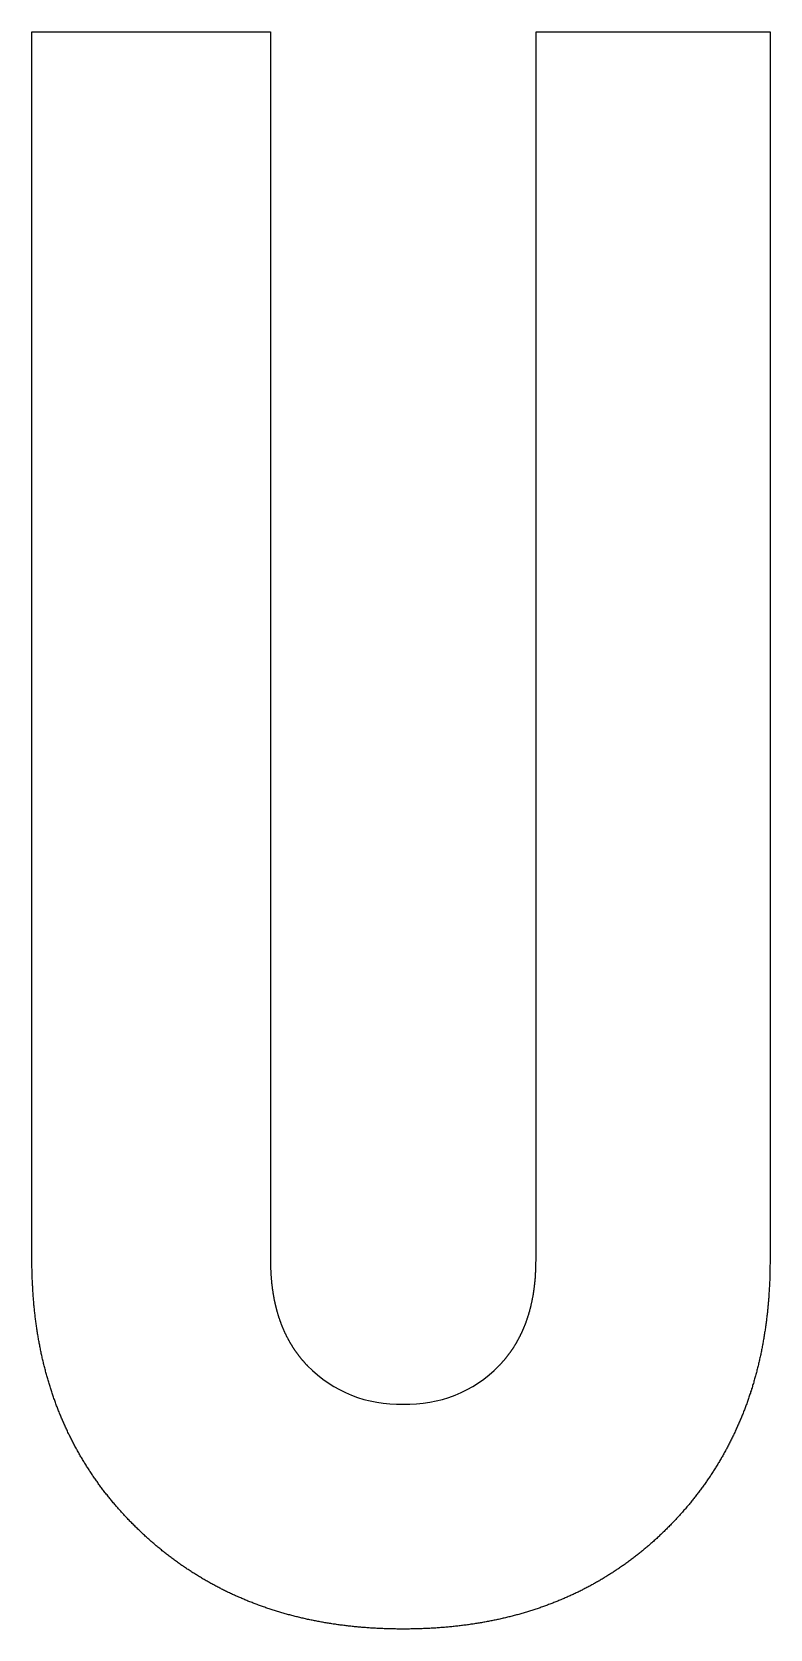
# Model space of a CAD drawing. Header units: millimetres. Extents: x -1211 to -100, y -1155 to 1320.
# Drawn here: x -791.86 to -780.15, y 1294.29 to 1319.64 of the extents above; entities that cross this region are included whole.
import ezdxf

# ---------------------------------------------------------------- set-up
doc = ezdxf.new("R2010")
doc.units = ezdxf.units.MM
doc.layers.get('0').update_dxf_attribs({"lineweight": 25, "true_color": 0xffffff})

msp = doc.modelspace()

# ---------------------------------------------------------------- linework, layer by layer
at = {"flags": 128}
msp.add_lwpolyline([(-785.969, 1294.286), (-785.989, 1294.286), (-786.009, 1294.286), (-786.03, 1294.286), (-786.05, 1294.286), (-786.07, 1294.286), (-786.09, 1294.287), (-786.11, 1294.287), (-786.131, 1294.287), (-786.151, 1294.288), (-786.171, 1294.288), (-786.191, 1294.289), (-786.211, 1294.289), (-786.231, 1294.29), (-786.251, 1294.291), (-786.271, 1294.291), (-786.291, 1294.292), (-786.311, 1294.293), (-786.33, 1294.294), (-786.35, 1294.295), (-786.37, 1294.296), (-786.39, 1294.297), (-786.41, 1294.298), (-786.429, 1294.299), (-786.449, 1294.3), (-786.469, 1294.301), (-786.488, 1294.302), (-786.508, 1294.304), (-786.527, 1294.305), (-786.547, 1294.307), (-786.566, 1294.308), (-786.586, 1294.31), (-786.605, 1294.311), (-786.625, 1294.313), (-786.644, 1294.314), (-786.663, 1294.316), (-786.683, 1294.318), (-786.702, 1294.32), (-786.721, 1294.322), (-786.741, 1294.323), (-786.76, 1294.325), (-786.779, 1294.327), (-786.798, 1294.329), (-786.817, 1294.332), (-786.836, 1294.334), (-786.855, 1294.336), (-786.874, 1294.338), (-786.893, 1294.34), (-786.912, 1294.343), (-786.931, 1294.345), (-786.95, 1294.348), (-786.969, 1294.35), (-786.988, 1294.353), (-787.007, 1294.355), (-787.026, 1294.358), (-787.044, 1294.361), (-787.063, 1294.363), (-787.082, 1294.366), (-787.1, 1294.369), (-787.119, 1294.372), (-787.138, 1294.375), (-787.156, 1294.378), (-787.175, 1294.381), (-787.193, 1294.384), (-787.212, 1294.387), (-787.23, 1294.39), (-787.249, 1294.394), (-787.267, 1294.397), (-787.286, 1294.4), (-787.304, 1294.404), (-787.322, 1294.407), (-787.341, 1294.411), (-787.359, 1294.414), (-787.377, 1294.418), (-787.395, 1294.421), (-787.413, 1294.425), (-787.432, 1294.429), (-787.45, 1294.433), (-787.468, 1294.437), (-787.486, 1294.44), (-787.504, 1294.444), (-787.522, 1294.448), (-787.54, 1294.452), (-787.558, 1294.457), (-787.576, 1294.461), (-787.594, 1294.465), (-787.611, 1294.469), (-787.629, 1294.473), (-787.647, 1294.478), (-787.665, 1294.482), (-787.683, 1294.487), (-787.7, 1294.491), (-787.718, 1294.496), (-787.736, 1294.5), (-787.753, 1294.505), (-787.771, 1294.509), (-787.788, 1294.514), (-787.806, 1294.519), (-787.823, 1294.524), (-787.841, 1294.529), (-787.858, 1294.534), (-787.876, 1294.539), (-787.893, 1294.544), (-787.91, 1294.549), (-787.928, 1294.554), (-787.945, 1294.559), (-787.962, 1294.564), (-787.98, 1294.57), (-787.997, 1294.575), (-788.014, 1294.58), (-788.031, 1294.586), (-788.048, 1294.591), (-788.065, 1294.597), (-788.082, 1294.602), (-788.099, 1294.608), (-788.116, 1294.614), (-788.133, 1294.619), (-788.15, 1294.625), (-788.167, 1294.631), (-788.184, 1294.637), (-788.201, 1294.643), (-788.218, 1294.649), (-788.235, 1294.655), (-788.251, 1294.661), (-788.268, 1294.667), (-788.285, 1294.673), (-788.301, 1294.679), (-788.318, 1294.686), (-788.335, 1294.692), (-788.351, 1294.698), (-788.368, 1294.705), (-788.384, 1294.711), (-788.401, 1294.718), (-788.417, 1294.724), (-788.434, 1294.731), (-788.45, 1294.738), (-788.467, 1294.744), (-788.483, 1294.751), (-788.499, 1294.758), (-788.515, 1294.765), (-788.532, 1294.772), (-788.548, 1294.779), (-788.564, 1294.786), (-788.58, 1294.793), (-788.597, 1294.8), (-788.613, 1294.807), (-788.629, 1294.814), (-788.645, 1294.822), (-788.661, 1294.829), (-788.677, 1294.836), (-788.693, 1294.844), (-788.709, 1294.851), (-788.725, 1294.859), (-788.74, 1294.866), (-788.756, 1294.874), (-788.772, 1294.881), (-788.788, 1294.889), (-788.804, 1294.897), (-788.819, 1294.905), (-788.835, 1294.913), (-788.851, 1294.92), (-788.866, 1294.928), (-788.882, 1294.936), (-788.898, 1294.945), (-788.913, 1294.953), (-788.929, 1294.961), (-788.944, 1294.969), (-788.96, 1294.977), (-788.975, 1294.986), (-788.991, 1294.994), (-789.006, 1295.002), (-789.021, 1295.011), (-789.037, 1295.019), (-789.052, 1295.028), (-789.067, 1295.036), (-789.082, 1295.045), (-789.098, 1295.054), (-789.113, 1295.063), (-789.128, 1295.071), (-789.143, 1295.08), (-789.158, 1295.089), (-789.173, 1295.098), (-789.188, 1295.107), (-789.203, 1295.116), (-789.218, 1295.125), (-789.233, 1295.134), (-789.248, 1295.144), (-789.263, 1295.153), (-789.278, 1295.162), (-789.293, 1295.171), (-789.307, 1295.181), (-789.322, 1295.19), (-789.337, 1295.2), (-789.352, 1295.209), (-789.366, 1295.219), (-789.381, 1295.229), (-789.396, 1295.238), (-789.41, 1295.248), (-789.425, 1295.258), (-789.439, 1295.268), (-789.454, 1295.278), (-789.468, 1295.287), (-789.483, 1295.297), (-789.497, 1295.308), (-789.511, 1295.318), (-789.526, 1295.328), (-789.54, 1295.338), (-789.554, 1295.348), (-789.569, 1295.358), (-789.583, 1295.369), (-789.597, 1295.379), (-789.611, 1295.39), (-789.625, 1295.4), (-789.639, 1295.411), (-789.654, 1295.421), (-789.668, 1295.432), (-789.682, 1295.443), (-789.696, 1295.453), (-789.71, 1295.464), (-789.724, 1295.475), (-789.737, 1295.486), (-789.751, 1295.497), (-789.765, 1295.508), (-789.779, 1295.519), (-789.793, 1295.53), (-789.807, 1295.541), (-789.82, 1295.552), (-789.834, 1295.563), (-789.848, 1295.575), (-789.861, 1295.586), (-789.875, 1295.597), (-789.889, 1295.609), (-789.902, 1295.62), (-789.916, 1295.632), (-789.929, 1295.643), (-789.943, 1295.655), (-789.956, 1295.667), (-789.969, 1295.678), (-789.983, 1295.69), (-789.996, 1295.702), (-790.009, 1295.714), (-790.023, 1295.726), (-790.036, 1295.738), (-790.049, 1295.75), (-790.062, 1295.762), (-790.076, 1295.774), (-790.089, 1295.786), (-790.102, 1295.798), (-790.115, 1295.811), (-790.128, 1295.823), (-790.141, 1295.835), (-790.154, 1295.848), (-790.167, 1295.86), (-790.18, 1295.873), (-790.193, 1295.885), (-790.206, 1295.898), (-790.219, 1295.911), (-790.231, 1295.923), (-790.244, 1295.936), (-790.257, 1295.949), (-790.27, 1295.962), (-790.282, 1295.975), (-790.295, 1295.987), (-790.307, 1296), (-790.32, 1296.013), (-790.332, 1296.026), (-790.344, 1296.039), (-790.357, 1296.052), (-790.369, 1296.065), (-790.381, 1296.078), (-790.393, 1296.091), (-790.405, 1296.105), (-790.418, 1296.118), (-790.43, 1296.131), (-790.441, 1296.144), (-790.453, 1296.157), (-790.465, 1296.171), (-790.477, 1296.184), (-790.489, 1296.197), (-790.501, 1296.211), (-790.512, 1296.224), (-790.524, 1296.237), (-790.535, 1296.251), (-790.547, 1296.264), (-790.558, 1296.278), (-790.57, 1296.291), (-790.581, 1296.305), (-790.592, 1296.319), (-790.604, 1296.332), (-790.615, 1296.346), (-790.626, 1296.36), (-790.637, 1296.373), (-790.648, 1296.387), (-790.659, 1296.401), (-790.67, 1296.415), (-790.681, 1296.429), (-790.692, 1296.443), (-790.703, 1296.456), (-790.713, 1296.47), (-790.724, 1296.484), (-790.735, 1296.498), (-790.745, 1296.512), (-790.756, 1296.526), (-790.766, 1296.54), (-790.777, 1296.555), (-790.787, 1296.569), (-790.798, 1296.583), (-790.808, 1296.597), (-790.818, 1296.611), (-790.828, 1296.626), (-790.839, 1296.64), (-790.849, 1296.654), (-790.859, 1296.669), (-790.869, 1296.683), (-790.879, 1296.697), (-790.889, 1296.712), (-790.898, 1296.726), (-790.908, 1296.741), (-790.918, 1296.755), (-790.928, 1296.77), (-790.937, 1296.785), (-790.947, 1296.799), (-790.956, 1296.814), (-790.966, 1296.829), (-790.975, 1296.843), (-790.985, 1296.858), (-790.994, 1296.873), (-791.003, 1296.888), (-791.013, 1296.902), (-791.022, 1296.917), (-791.031, 1296.932), (-791.04, 1296.947), (-791.049, 1296.962), (-791.058, 1296.977), (-791.067, 1296.992), (-791.076, 1297.007), (-791.085, 1297.022), (-791.094, 1297.037), (-791.102, 1297.052), (-791.111, 1297.068), (-791.12, 1297.083), (-791.128, 1297.098), (-791.137, 1297.113), (-791.145, 1297.129), (-791.154, 1297.144), (-791.162, 1297.159), (-791.171, 1297.175), (-791.179, 1297.19), (-791.187, 1297.206), (-791.195, 1297.221), (-791.204, 1297.236), (-791.212, 1297.252), (-791.22, 1297.268), (-791.228, 1297.283), (-791.236, 1297.299), (-791.244, 1297.314), (-791.251, 1297.33), (-791.259, 1297.346), (-791.267, 1297.362), (-791.275, 1297.377), (-791.282, 1297.393), (-791.29, 1297.409), (-791.297, 1297.425), (-791.305, 1297.441), (-791.312, 1297.457), (-791.32, 1297.473), (-791.327, 1297.489), (-791.334, 1297.505), (-791.342, 1297.521), (-791.349, 1297.537), (-791.356, 1297.553), (-791.363, 1297.569), (-791.37, 1297.585), (-791.377, 1297.601), (-791.384, 1297.617), (-791.391, 1297.634), (-791.398, 1297.65), (-791.405, 1297.666), (-791.411, 1297.683), (-791.418, 1297.699), (-791.425, 1297.715), (-791.431, 1297.732), (-791.438, 1297.748), (-791.444, 1297.765), (-791.451, 1297.781), (-791.457, 1297.798), (-791.463, 1297.814), (-791.47, 1297.831), (-791.476, 1297.848), (-791.482, 1297.864), (-791.488, 1297.881), (-791.494, 1297.898), (-791.5, 1297.914), (-791.506, 1297.931), (-791.512, 1297.948), (-791.518, 1297.965), (-791.524, 1297.982), (-791.53, 1297.999), (-791.536, 1298.016), (-791.541, 1298.033), (-791.547, 1298.05), (-791.553, 1298.067), (-791.558, 1298.084), (-791.564, 1298.101), (-791.569, 1298.118), (-791.574, 1298.135), (-791.58, 1298.152), (-791.585, 1298.169), (-791.59, 1298.187), (-791.595, 1298.204), (-791.601, 1298.221), (-791.606, 1298.239), (-791.611, 1298.256), (-791.616, 1298.273), (-791.621, 1298.291), (-791.626, 1298.308), (-791.63, 1298.326), (-791.635, 1298.343), (-791.64, 1298.361), (-791.645, 1298.378), (-791.649, 1298.396), (-791.654, 1298.413), (-791.658, 1298.431), (-791.663, 1298.449), (-791.667, 1298.467), (-791.672, 1298.484), (-791.676, 1298.502), (-791.68, 1298.52), (-791.685, 1298.538), (-791.689, 1298.556), (-791.693, 1298.573), (-791.697, 1298.591), (-791.701, 1298.609), (-791.705, 1298.627), (-791.709, 1298.645), (-791.713, 1298.663), (-791.717, 1298.681), (-791.72, 1298.7), (-791.724, 1298.718), (-791.728, 1298.736), (-791.731, 1298.754), (-791.735, 1298.772), (-791.739, 1298.791), (-791.742, 1298.809), (-791.746, 1298.827), (-791.749, 1298.845), (-791.752, 1298.864), (-791.756, 1298.882), (-791.759, 1298.901), (-791.762, 1298.919), (-791.765, 1298.938), (-791.768, 1298.956), (-791.771, 1298.975), (-791.774, 1298.993), (-791.777, 1299.012), (-791.78, 1299.031), (-791.783, 1299.049), (-791.786, 1299.068), (-791.788, 1299.087), (-791.791, 1299.105), (-791.794, 1299.124), (-791.796, 1299.143), (-791.799, 1299.162), (-791.801, 1299.181), (-791.804, 1299.2), (-791.806, 1299.219), (-791.808, 1299.238), (-791.811, 1299.257), (-791.813, 1299.276), (-791.815, 1299.295), (-791.817, 1299.314), (-791.819, 1299.333), (-791.821, 1299.352), (-791.823, 1299.371), (-791.825, 1299.391), (-791.827, 1299.41), (-791.829, 1299.429), (-791.831, 1299.448), (-791.832, 1299.468), (-791.834, 1299.487), (-791.836, 1299.506), (-791.837, 1299.526), (-791.839, 1299.545), (-791.84, 1299.565), (-791.842, 1299.584), (-791.843, 1299.604), (-791.844, 1299.623), (-791.846, 1299.643), (-791.847, 1299.663), (-791.848, 1299.682), (-791.849, 1299.702), (-791.85, 1299.722), (-791.851, 1299.741), (-791.852, 1299.761), (-791.853, 1299.781), (-791.854, 1299.801), (-791.855, 1299.821), (-791.856, 1299.841), (-791.857, 1299.861), (-791.857, 1299.881), (-791.858, 1299.901), (-791.858, 1299.921), (-791.859, 1299.941), (-791.859, 1299.961), (-791.86, 1299.981), (-791.86, 1300.001), (-791.861, 1300.021), (-791.861, 1300.041), (-791.861, 1300.062), (-791.861, 1300.082), (-791.861, 1300.102), (-791.861, 1300.123), (-791.861, 1300.143), (-791.861, 1319.643), (-788.076, 1319.643), (-788.076, 1300.143), (-788.076, 1300.134), (-788.076, 1300.126), (-788.076, 1300.118), (-788.076, 1300.109), (-788.076, 1300.101), (-788.075, 1300.093), (-788.075, 1300.085), (-788.075, 1300.076), (-788.075, 1300.068), (-788.075, 1300.06), (-788.075, 1300.052), (-788.074, 1300.043), (-788.074, 1300.035), (-788.074, 1300.027), (-788.074, 1300.019), (-788.073, 1300.011), (-788.073, 1300.003), (-788.073, 1299.994), (-788.072, 1299.986), (-788.072, 1299.978), (-788.072, 1299.97), (-788.071, 1299.962), (-788.071, 1299.954), (-788.071, 1299.946), (-788.07, 1299.938), (-788.07, 1299.93), (-788.069, 1299.922), (-788.069, 1299.914), (-788.068, 1299.906), (-788.068, 1299.898), (-788.067, 1299.89), (-788.067, 1299.882), (-788.066, 1299.874), (-788.065, 1299.866), (-788.065, 1299.859), (-788.064, 1299.851), (-788.063, 1299.843), (-788.063, 1299.835), (-788.062, 1299.827), (-788.061, 1299.819), (-788.061, 1299.812), (-788.06, 1299.804), (-788.059, 1299.796), (-788.058, 1299.788), (-788.058, 1299.781), (-788.057, 1299.773), (-788.056, 1299.765), (-788.055, 1299.757), (-788.054, 1299.75), (-788.053, 1299.742), (-788.052, 1299.734), (-788.051, 1299.727), (-788.05, 1299.719), (-788.05, 1299.712), (-788.049, 1299.704), (-788.048, 1299.696), (-788.047, 1299.689), (-788.045, 1299.681), (-788.044, 1299.674), (-788.043, 1299.666), (-788.042, 1299.659), (-788.041, 1299.651), (-788.04, 1299.644), (-788.039, 1299.636), (-788.038, 1299.629), (-788.037, 1299.621), (-788.035, 1299.614), (-788.034, 1299.606), (-788.033, 1299.599), (-788.032, 1299.592), (-788.03, 1299.584), (-788.029, 1299.577), (-788.028, 1299.57), (-788.026, 1299.562), (-788.025, 1299.555), (-788.024, 1299.548), (-788.022, 1299.54), (-788.021, 1299.533), (-788.02, 1299.526), (-788.018, 1299.519), (-788.017, 1299.511), (-788.015, 1299.504), (-788.014, 1299.497), (-788.012, 1299.49), (-788.011, 1299.483), (-788.009, 1299.475), (-788.008, 1299.468), (-788.006, 1299.461), (-788.005, 1299.454), (-788.003, 1299.447), (-788.001, 1299.44), (-788, 1299.433), (-787.998, 1299.426), (-787.996, 1299.419), (-787.995, 1299.412), (-787.993, 1299.405), (-787.991, 1299.398), (-787.989, 1299.391), (-787.988, 1299.384), (-787.986, 1299.377), (-787.984, 1299.37), (-787.982, 1299.363), (-787.98, 1299.356), (-787.978, 1299.349), (-787.977, 1299.342), (-787.975, 1299.335), (-787.973, 1299.328), (-787.971, 1299.321), (-787.969, 1299.315), (-787.967, 1299.308), (-787.965, 1299.301), (-787.963, 1299.294), (-787.961, 1299.287), (-787.959, 1299.281), (-787.957, 1299.274), (-787.955, 1299.267), (-787.953, 1299.26), (-787.951, 1299.254), (-787.948, 1299.247), (-787.946, 1299.24), (-787.944, 1299.234), (-787.942, 1299.227), (-787.94, 1299.22), (-787.937, 1299.214), (-787.935, 1299.207), (-787.933, 1299.201), (-787.931, 1299.194), (-787.928, 1299.188), (-787.926, 1299.181), (-787.924, 1299.174), (-787.921, 1299.168), (-787.919, 1299.161), (-787.917, 1299.155), (-787.914, 1299.148), (-787.912, 1299.142), (-787.909, 1299.135), (-787.907, 1299.129), (-787.904, 1299.123), (-787.902, 1299.116), (-787.899, 1299.11), (-787.897, 1299.103), (-787.894, 1299.097), (-787.892, 1299.091), (-787.889, 1299.084), (-787.887, 1299.078), (-787.884, 1299.072), (-787.881, 1299.065), (-787.879, 1299.059), (-787.876, 1299.053), (-787.873, 1299.047), (-787.871, 1299.04), (-787.868, 1299.034), (-787.865, 1299.028), (-787.862, 1299.022), (-787.86, 1299.016), (-787.857, 1299.009), (-787.854, 1299.003), (-787.851, 1298.997), (-787.848, 1298.991), (-787.846, 1298.985), (-787.843, 1298.979), (-787.84, 1298.973), (-787.837, 1298.967), (-787.834, 1298.961), (-787.831, 1298.955), (-787.828, 1298.949), (-787.825, 1298.943), (-787.822, 1298.937), (-787.819, 1298.931), (-787.816, 1298.925), (-787.813, 1298.919), (-787.81, 1298.913), (-787.807, 1298.907), (-787.803, 1298.901), (-787.8, 1298.895), (-787.797, 1298.889), (-787.794, 1298.883), (-787.791, 1298.877), (-787.788, 1298.872), (-787.784, 1298.866), (-787.781, 1298.86), (-787.778, 1298.854), (-787.775, 1298.848), (-787.771, 1298.843), (-787.768, 1298.837), (-787.765, 1298.831), (-787.761, 1298.825), (-787.758, 1298.82), (-787.755, 1298.814), (-787.751, 1298.808), (-787.748, 1298.803), (-787.744, 1298.797), (-787.741, 1298.791), (-787.737, 1298.786), (-787.734, 1298.78), (-787.73, 1298.774), (-787.727, 1298.769), (-787.723, 1298.763), (-787.72, 1298.758), (-787.716, 1298.752), (-787.712, 1298.747), (-787.709, 1298.741), (-787.705, 1298.736), (-787.702, 1298.73), (-787.698, 1298.725), (-787.694, 1298.719), (-787.69, 1298.714), (-787.687, 1298.708), (-787.683, 1298.703), (-787.679, 1298.697), (-787.675, 1298.692), (-787.672, 1298.687), (-787.668, 1298.681), (-787.664, 1298.676), (-787.66, 1298.671), (-787.656, 1298.665), (-787.652, 1298.66), (-787.648, 1298.655), (-787.644, 1298.649), (-787.641, 1298.644), (-787.637, 1298.639), (-787.633, 1298.634), (-787.629, 1298.629), (-787.625, 1298.623), (-787.621, 1298.618), (-787.616, 1298.613), (-787.612, 1298.608), (-787.608, 1298.603), (-787.604, 1298.598), (-787.6, 1298.592), (-787.596, 1298.587), (-787.592, 1298.582), (-787.588, 1298.577), (-787.583, 1298.572), (-787.579, 1298.567), (-787.575, 1298.562), (-787.571, 1298.557), (-787.566, 1298.552), (-787.562, 1298.547), (-787.558, 1298.542), (-787.553, 1298.537), (-787.549, 1298.532), (-787.545, 1298.527), (-787.54, 1298.522), (-787.536, 1298.517), (-787.532, 1298.512), (-787.527, 1298.508), (-787.523, 1298.503), (-787.518, 1298.498), (-787.514, 1298.493), (-787.509, 1298.488), (-787.505, 1298.483), (-787.5, 1298.479), (-787.496, 1298.474), (-787.491, 1298.469), (-787.486, 1298.464, 0.211105), (-785.969, 1297.857, 0.211105), (-784.451, 1298.464), (-784.446, 1298.469), (-784.442, 1298.474), (-784.437, 1298.479), (-784.432, 1298.483), (-784.428, 1298.488), (-784.423, 1298.493), (-784.419, 1298.498), (-784.414, 1298.503), (-784.41, 1298.508), (-784.406, 1298.512), (-784.401, 1298.517), (-784.397, 1298.522), (-784.392, 1298.527), (-784.388, 1298.532), (-784.384, 1298.537), (-784.379, 1298.542), (-784.375, 1298.547), (-784.371, 1298.552), (-784.366, 1298.557), (-784.362, 1298.562), (-784.358, 1298.567), (-784.354, 1298.572), (-784.35, 1298.577), (-784.345, 1298.582), (-784.341, 1298.587), (-784.337, 1298.592), (-784.333, 1298.598), (-784.329, 1298.603), (-784.325, 1298.608), (-784.321, 1298.613), (-784.317, 1298.618), (-784.313, 1298.623), (-784.309, 1298.629), (-784.305, 1298.634), (-784.301, 1298.639), (-784.297, 1298.644), (-784.293, 1298.649), (-784.289, 1298.655), (-784.285, 1298.66), (-784.281, 1298.665), (-784.277, 1298.671), (-784.273, 1298.676), (-784.269, 1298.681), (-784.266, 1298.687), (-784.262, 1298.692), (-784.258, 1298.697), (-784.254, 1298.703), (-784.25, 1298.708), (-784.247, 1298.714), (-784.243, 1298.719), (-784.239, 1298.725), (-784.236, 1298.73), (-784.232, 1298.736), (-784.228, 1298.741), (-784.225, 1298.747), (-784.221, 1298.752), (-784.218, 1298.758), (-784.214, 1298.763), (-784.21, 1298.769), (-784.207, 1298.774), (-784.203, 1298.78), (-784.2, 1298.786), (-784.196, 1298.791), (-784.193, 1298.797), (-784.189, 1298.803), (-784.186, 1298.808), (-784.183, 1298.814), (-784.179, 1298.82), (-784.176, 1298.825), (-784.173, 1298.831), (-784.169, 1298.837), (-784.166, 1298.843), (-784.163, 1298.848), (-784.159, 1298.854), (-784.156, 1298.86), (-784.153, 1298.866), (-784.15, 1298.872), (-784.146, 1298.877), (-784.143, 1298.883), (-784.14, 1298.889), (-784.137, 1298.895), (-784.134, 1298.901), (-784.131, 1298.907), (-784.127, 1298.913), (-784.124, 1298.919), (-784.121, 1298.925), (-784.118, 1298.931), (-784.115, 1298.937), (-784.112, 1298.943), (-784.109, 1298.949), (-784.106, 1298.955), (-784.103, 1298.961), (-784.1, 1298.967), (-784.097, 1298.973), (-784.095, 1298.979), (-784.092, 1298.985), (-784.089, 1298.991), (-784.086, 1298.997), (-784.083, 1299.003), (-784.08, 1299.009), (-784.077, 1299.016), (-784.075, 1299.022), (-784.072, 1299.028), (-784.069, 1299.034), (-784.066, 1299.04), (-784.064, 1299.047), (-784.061, 1299.053), (-784.058, 1299.059), (-784.056, 1299.065), (-784.053, 1299.072), (-784.05, 1299.078), (-784.048, 1299.084), (-784.045, 1299.091), (-784.043, 1299.097), (-784.04, 1299.103), (-784.038, 1299.11), (-784.035, 1299.116), (-784.033, 1299.123), (-784.03, 1299.129), (-784.028, 1299.135), (-784.025, 1299.142), (-784.023, 1299.148), (-784.02, 1299.155), (-784.018, 1299.161), (-784.016, 1299.168), (-784.013, 1299.174), (-784.011, 1299.181), (-784.009, 1299.188), (-784.006, 1299.194), (-784.004, 1299.201), (-784.002, 1299.207), (-784, 1299.214), (-783.997, 1299.22), (-783.995, 1299.227), (-783.993, 1299.234), (-783.991, 1299.24), (-783.989, 1299.247), (-783.987, 1299.254), (-783.985, 1299.26), (-783.982, 1299.267), (-783.98, 1299.274), (-783.978, 1299.281), (-783.976, 1299.287), (-783.974, 1299.294), (-783.972, 1299.301), (-783.97, 1299.308), (-783.968, 1299.315), (-783.966, 1299.321), (-783.964, 1299.328), (-783.962, 1299.335), (-783.961, 1299.342), (-783.959, 1299.349), (-783.957, 1299.356), (-783.955, 1299.363), (-783.953, 1299.37), (-783.951, 1299.377), (-783.95, 1299.384), (-783.948, 1299.391), (-783.946, 1299.398), (-783.944, 1299.405), (-783.943, 1299.412), (-783.941, 1299.419), (-783.939, 1299.426), (-783.938, 1299.433), (-783.936, 1299.44), (-783.934, 1299.447), (-783.933, 1299.454), (-783.931, 1299.461), (-783.929, 1299.468), (-783.928, 1299.475), (-783.926, 1299.483), (-783.925, 1299.49), (-783.923, 1299.497), (-783.922, 1299.504), (-783.92, 1299.511), (-783.919, 1299.519), (-783.918, 1299.526), (-783.916, 1299.533), (-783.915, 1299.54), (-783.913, 1299.548), (-783.912, 1299.555), (-783.911, 1299.562), (-783.909, 1299.57), (-783.908, 1299.577), (-783.907, 1299.584), (-783.905, 1299.592), (-783.904, 1299.599), (-783.903, 1299.606), (-783.902, 1299.614), (-783.901, 1299.621), (-783.899, 1299.629), (-783.898, 1299.636), (-783.897, 1299.644), (-783.896, 1299.651), (-783.895, 1299.659), (-783.894, 1299.666), (-783.893, 1299.674), (-783.892, 1299.681), (-783.891, 1299.689), (-783.89, 1299.696), (-783.889, 1299.704), (-783.888, 1299.712), (-783.887, 1299.719), (-783.886, 1299.727), (-783.885, 1299.734), (-783.884, 1299.742), (-783.883, 1299.75), (-783.882, 1299.757), (-783.881, 1299.765), (-783.88, 1299.773), (-783.88, 1299.781), (-783.879, 1299.788), (-783.878, 1299.796), (-783.877, 1299.804), (-783.877, 1299.812), (-783.876, 1299.819), (-783.875, 1299.827), (-783.874, 1299.835), (-783.874, 1299.843), (-783.873, 1299.851), (-783.872, 1299.859), (-783.872, 1299.866), (-783.871, 1299.874), (-783.871, 1299.882), (-783.87, 1299.89), (-783.87, 1299.898), (-783.869, 1299.906), (-783.868, 1299.914), (-783.868, 1299.922), (-783.868, 1299.93), (-783.867, 1299.938), (-783.867, 1299.946), (-783.866, 1299.954), (-783.866, 1299.962), (-783.865, 1299.97), (-783.865, 1299.978), (-783.865, 1299.986), (-783.864, 1299.994), (-783.864, 1300.003), (-783.864, 1300.011), (-783.863, 1300.019), (-783.863, 1300.027), (-783.863, 1300.035), (-783.863, 1300.043), (-783.863, 1300.052), (-783.862, 1300.06), (-783.862, 1300.068), (-783.862, 1300.076), (-783.862, 1300.085), (-783.862, 1300.093), (-783.862, 1300.101), (-783.862, 1300.109), (-783.862, 1300.118), (-783.861, 1300.126), (-783.861, 1300.134), (-783.861, 1300.143), (-783.861, 1319.643), (-780.147, 1319.643), (-780.147, 1300.143), (-780.147, 1300.123), (-780.147, 1300.102), (-780.147, 1300.082), (-780.148, 1300.062), (-780.148, 1300.041), (-780.148, 1300.021), (-780.148, 1300.001), (-780.149, 1299.981), (-780.149, 1299.961), (-780.15, 1299.941), (-780.15, 1299.921), (-780.151, 1299.901), (-780.151, 1299.881), (-780.152, 1299.861), (-780.153, 1299.841), (-780.153, 1299.821), (-780.154, 1299.801), (-780.155, 1299.781), (-780.156, 1299.761), (-780.157, 1299.741), (-780.158, 1299.722), (-780.159, 1299.702), (-780.16, 1299.682), (-780.161, 1299.663), (-780.162, 1299.643), (-780.164, 1299.623), (-780.165, 1299.604), (-780.166, 1299.584), (-780.168, 1299.565), (-780.169, 1299.545), (-780.171, 1299.526), (-780.172, 1299.506), (-780.174, 1299.487), (-780.176, 1299.468), (-780.177, 1299.448), (-780.179, 1299.429), (-780.181, 1299.41), (-780.183, 1299.391), (-780.184, 1299.371), (-780.186, 1299.352), (-780.188, 1299.333), (-780.19, 1299.314), (-780.192, 1299.295), (-780.195, 1299.276), (-780.197, 1299.257), (-780.199, 1299.238), (-780.201, 1299.219), (-780.204, 1299.2), (-780.206, 1299.181), (-780.208, 1299.162), (-780.211, 1299.143), (-780.213, 1299.124), (-780.216, 1299.105), (-780.219, 1299.087), (-780.221, 1299.068), (-780.224, 1299.049), (-780.227, 1299.031), (-780.23, 1299.012), (-780.233, 1298.993), (-780.235, 1298.975), (-780.238, 1298.956), (-780.241, 1298.938), (-780.244, 1298.919), (-780.248, 1298.901), (-780.251, 1298.882), (-780.254, 1298.864), (-780.257, 1298.845), (-780.261, 1298.827), (-780.264, 1298.809), (-780.267, 1298.791), (-780.271, 1298.772), (-780.274, 1298.754), (-780.278, 1298.736), (-780.281, 1298.718), (-780.285, 1298.7), (-780.289, 1298.681), (-780.293, 1298.663), (-780.296, 1298.645), (-780.3, 1298.627), (-780.304, 1298.609), (-780.308, 1298.591), (-780.312, 1298.573), (-780.316, 1298.556), (-780.32, 1298.538), (-780.324, 1298.52), (-780.329, 1298.502), (-780.333, 1298.484), (-780.337, 1298.467), (-780.341, 1298.449), (-780.346, 1298.431), (-780.35, 1298.413), (-780.355, 1298.396), (-780.359, 1298.378), (-780.364, 1298.361), (-780.368, 1298.343), (-780.373, 1298.326), (-780.378, 1298.308), (-780.383, 1298.291), (-780.388, 1298.273), (-780.392, 1298.256), (-780.397, 1298.239), (-780.402, 1298.221), (-780.407, 1298.204), (-780.412, 1298.187), (-780.418, 1298.169), (-780.423, 1298.152), (-780.428, 1298.135), (-780.433, 1298.118), (-780.439, 1298.101), (-780.444, 1298.084), (-780.449, 1298.067), (-780.455, 1298.05), (-780.46, 1298.033), (-780.466, 1298.016), (-780.471, 1297.999), (-780.477, 1297.982), (-780.483, 1297.965), (-780.489, 1297.948), (-780.494, 1297.931), (-780.5, 1297.914), (-780.506, 1297.898), (-780.512, 1297.881), (-780.518, 1297.864), (-780.524, 1297.848), (-780.53, 1297.831), (-780.536, 1297.814), (-780.543, 1297.798), (-780.549, 1297.781), (-780.555, 1297.765), (-780.562, 1297.748), (-780.568, 1297.732), (-780.574, 1297.715), (-780.581, 1297.699), (-780.587, 1297.683), (-780.594, 1297.666), (-780.601, 1297.65), (-780.607, 1297.634), (-780.614, 1297.617), (-780.621, 1297.601), (-780.628, 1297.585), (-780.635, 1297.569), (-780.642, 1297.553), (-780.649, 1297.537), (-780.656, 1297.521), (-780.663, 1297.505), (-780.67, 1297.489), (-780.677, 1297.473), (-780.684, 1297.457), (-780.692, 1297.441), (-780.699, 1297.425), (-780.706, 1297.409), (-780.714, 1297.393), (-780.721, 1297.377), (-780.729, 1297.362), (-780.736, 1297.346), (-780.744, 1297.33), (-780.752, 1297.314), (-780.759, 1297.299), (-780.767, 1297.283), (-780.775, 1297.268), (-780.783, 1297.252), (-780.791, 1297.236), (-780.799, 1297.221), (-780.807, 1297.206), (-780.815, 1297.19), (-780.823, 1297.175), (-780.831, 1297.159), (-780.839, 1297.144), (-780.848, 1297.129), (-780.856, 1297.113), (-780.864, 1297.098), (-780.873, 1297.083), (-780.881, 1297.068), (-780.89, 1297.052), (-780.898, 1297.037), (-780.907, 1297.022), (-780.915, 1297.007), (-780.924, 1296.992), (-780.933, 1296.977), (-780.942, 1296.962), (-780.951, 1296.947), (-780.959, 1296.932), (-780.968, 1296.917), (-780.977, 1296.902), (-780.986, 1296.888), (-780.996, 1296.873), (-781.005, 1296.858), (-781.014, 1296.843), (-781.023, 1296.829), (-781.032, 1296.814), (-781.042, 1296.799), (-781.051, 1296.785), (-781.061, 1296.77), (-781.07, 1296.755), (-781.08, 1296.741), (-781.089, 1296.726), (-781.099, 1296.712), (-781.109, 1296.697), (-781.118, 1296.683), (-781.128, 1296.669), (-781.138, 1296.654), (-781.148, 1296.64), (-781.158, 1296.626), (-781.168, 1296.611), (-781.178, 1296.597), (-781.188, 1296.583), (-781.198, 1296.569), (-781.208, 1296.555), (-781.218, 1296.54), (-781.229, 1296.526), (-781.239, 1296.512), (-781.249, 1296.498), (-781.26, 1296.484), (-781.27, 1296.47), (-781.281, 1296.456), (-781.291, 1296.443), (-781.302, 1296.429), (-781.313, 1296.415), (-781.323, 1296.401), (-781.334, 1296.387), (-781.345, 1296.373), (-781.356, 1296.36), (-781.367, 1296.346), (-781.378, 1296.332), (-781.389, 1296.319), (-781.4, 1296.305), (-781.411, 1296.291), (-781.422, 1296.278), (-781.433, 1296.264), (-781.444, 1296.251), (-781.456, 1296.237), (-781.467, 1296.224), (-781.478, 1296.211), (-781.49, 1296.197), (-781.501, 1296.184), (-781.513, 1296.171), (-781.525, 1296.157), (-781.536, 1296.144), (-781.548, 1296.131), (-781.56, 1296.118), (-781.571, 1296.105), (-781.583, 1296.091), (-781.595, 1296.078), (-781.607, 1296.065), (-781.619, 1296.052), (-781.631, 1296.039), (-781.643, 1296.026), (-781.655, 1296.013), (-781.668, 1296), (-781.68, 1295.987), (-781.692, 1295.975), (-781.704, 1295.962), (-781.717, 1295.949), (-781.729, 1295.936), (-781.742, 1295.923), (-781.754, 1295.911), (-781.767, 1295.898), (-781.779, 1295.885), (-781.792, 1295.873), (-781.805, 1295.86), (-781.817, 1295.848), (-781.83, 1295.835), (-781.843, 1295.823), (-781.856, 1295.811), (-781.869, 1295.798), (-781.881, 1295.786), (-781.894, 1295.774), (-781.907, 1295.762), (-781.92, 1295.75), (-781.933, 1295.738), (-781.946, 1295.726), (-781.959, 1295.714), (-781.972, 1295.702), (-781.985, 1295.69), (-781.998, 1295.678), (-782.012, 1295.667), (-782.025, 1295.655), (-782.038, 1295.643), (-782.051, 1295.632), (-782.064, 1295.62), (-782.078, 1295.609), (-782.091, 1295.597), (-782.104, 1295.586), (-782.118, 1295.575), (-782.131, 1295.563), (-782.145, 1295.552), (-782.158, 1295.541), (-782.172, 1295.53), (-782.185, 1295.519), (-782.199, 1295.508), (-782.212, 1295.497), (-782.226, 1295.486), (-782.24, 1295.475), (-782.253, 1295.464), (-782.267, 1295.453), (-782.281, 1295.443), (-782.295, 1295.432), (-782.309, 1295.421), (-782.322, 1295.411), (-782.336, 1295.4), (-782.35, 1295.39), (-782.364, 1295.379), (-782.378, 1295.369), (-782.392, 1295.358), (-782.406, 1295.348), (-782.42, 1295.338), (-782.434, 1295.328), (-782.448, 1295.318), (-782.463, 1295.308), (-782.477, 1295.297), (-782.491, 1295.287), (-782.505, 1295.278), (-782.52, 1295.268), (-782.534, 1295.258), (-782.548, 1295.248), (-782.563, 1295.238), (-782.577, 1295.229), (-782.591, 1295.219), (-782.606, 1295.209), (-782.62, 1295.2), (-782.635, 1295.19), (-782.649, 1295.181), (-782.664, 1295.171), (-782.679, 1295.162), (-782.693, 1295.153), (-782.708, 1295.144), (-782.723, 1295.134), (-782.737, 1295.125), (-782.752, 1295.116), (-782.767, 1295.107), (-782.782, 1295.098), (-782.797, 1295.089), (-782.812, 1295.08), (-782.826, 1295.071), (-782.841, 1295.063), (-782.856, 1295.054), (-782.871, 1295.045), (-782.886, 1295.036), (-782.902, 1295.028), (-782.917, 1295.019), (-782.932, 1295.011), (-782.947, 1295.002), (-782.962, 1294.994), (-782.977, 1294.986), (-782.993, 1294.977), (-783.008, 1294.969), (-783.023, 1294.961), (-783.039, 1294.953), (-783.054, 1294.945), (-783.069, 1294.936), (-783.085, 1294.928), (-783.1, 1294.92), (-783.116, 1294.913), (-783.131, 1294.905), (-783.147, 1294.897), (-783.162, 1294.889), (-783.178, 1294.881), (-783.194, 1294.874), (-783.209, 1294.866), (-783.225, 1294.859), (-783.241, 1294.851), (-783.257, 1294.844), (-783.272, 1294.836), (-783.288, 1294.829), (-783.304, 1294.822), (-783.32, 1294.814), (-783.336, 1294.807), (-783.352, 1294.8), (-783.368, 1294.793), (-783.384, 1294.786), (-783.4, 1294.779), (-783.416, 1294.772), (-783.432, 1294.765), (-783.448, 1294.758), (-783.465, 1294.751), (-783.481, 1294.744), (-783.497, 1294.738), (-783.513, 1294.731), (-783.53, 1294.724), (-783.546, 1294.718), (-783.562, 1294.711), (-783.579, 1294.705), (-783.595, 1294.698), (-783.611, 1294.692), (-783.628, 1294.686), (-783.644, 1294.679), (-783.661, 1294.673), (-783.678, 1294.667), (-783.694, 1294.661), (-783.711, 1294.655), (-783.727, 1294.649), (-783.744, 1294.643), (-783.761, 1294.637), (-783.778, 1294.631), (-783.794, 1294.625), (-783.811, 1294.619), (-783.828, 1294.614), (-783.845, 1294.608), (-783.862, 1294.602), (-783.879, 1294.597), (-783.896, 1294.591), (-783.913, 1294.586), (-783.93, 1294.58), (-783.947, 1294.575), (-783.964, 1294.57), (-783.981, 1294.564), (-783.998, 1294.559), (-784.015, 1294.554), (-784.033, 1294.549), (-784.05, 1294.544), (-784.067, 1294.539), (-784.084, 1294.534), (-784.102, 1294.529), (-784.119, 1294.524), (-784.136, 1294.519), (-784.154, 1294.514), (-784.171, 1294.509), (-784.189, 1294.505), (-784.206, 1294.5), (-784.224, 1294.496), (-784.241, 1294.491), (-784.259, 1294.487), (-784.277, 1294.482), (-784.294, 1294.478), (-784.312, 1294.473), (-784.33, 1294.469), (-784.348, 1294.465), (-784.365, 1294.461), (-784.383, 1294.457), (-784.401, 1294.452), (-784.419, 1294.448), (-784.437, 1294.444), (-784.455, 1294.44), (-784.473, 1294.437), (-784.491, 1294.433), (-784.509, 1294.429), (-784.527, 1294.425), (-784.545, 1294.421), (-784.563, 1294.418), (-784.581, 1294.414), (-784.599, 1294.411), (-784.618, 1294.407), (-784.636, 1294.404), (-784.654, 1294.4), (-784.672, 1294.397), (-784.691, 1294.394), (-784.709, 1294.39), (-784.728, 1294.387), (-784.746, 1294.384), (-784.764, 1294.381), (-784.783, 1294.378), (-784.801, 1294.375), (-784.82, 1294.372), (-784.839, 1294.369), (-784.857, 1294.366), (-784.876, 1294.363), (-784.894, 1294.361), (-784.913, 1294.358), (-784.932, 1294.355), (-784.951, 1294.353), (-784.969, 1294.35), (-784.988, 1294.348), (-785.007, 1294.345), (-785.026, 1294.343), (-785.045, 1294.34), (-785.064, 1294.338), (-785.083, 1294.336), (-785.102, 1294.334), (-785.121, 1294.332), (-785.14, 1294.329), (-785.159, 1294.327), (-785.178, 1294.325), (-785.197, 1294.323), (-785.217, 1294.322), (-785.236, 1294.32), (-785.255, 1294.318), (-785.274, 1294.316), (-785.294, 1294.314), (-785.313, 1294.313), (-785.332, 1294.311), (-785.352, 1294.31), (-785.371, 1294.308), (-785.391, 1294.307), (-785.41, 1294.305), (-785.43, 1294.304), (-785.449, 1294.302), (-785.469, 1294.301), (-785.489, 1294.3), (-785.508, 1294.299), (-785.528, 1294.298), (-785.548, 1294.297), (-785.567, 1294.296), (-785.587, 1294.295), (-785.607, 1294.294), (-785.627, 1294.293), (-785.647, 1294.292), (-785.666, 1294.291), (-785.686, 1294.291), (-785.706, 1294.29), (-785.726, 1294.289), (-785.746, 1294.289), (-785.766, 1294.288), (-785.787, 1294.288), (-785.807, 1294.287), (-785.827, 1294.287), (-785.847, 1294.287), (-785.867, 1294.286), (-785.887, 1294.286), (-785.908, 1294.286), (-785.928, 1294.286), (-785.948, 1294.286)], format="xyb", close=True, dxfattribs=at)

doc.saveas('drawing.dxf')
